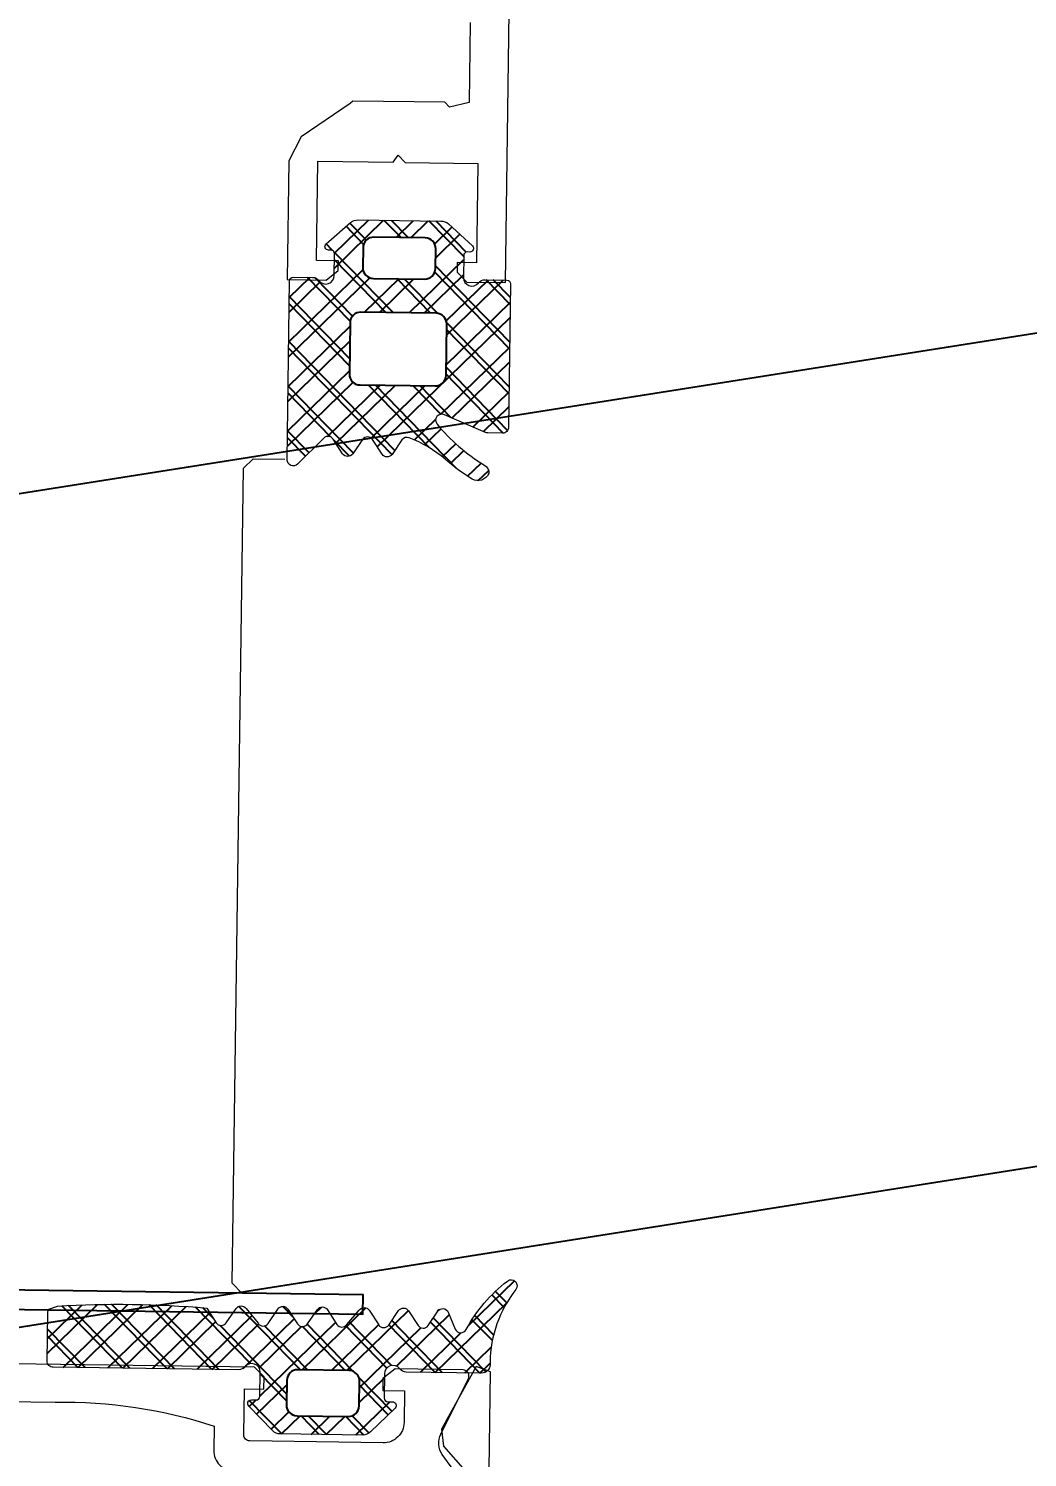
# Model space of a CAD drawing. Header units: millimetres. Extents: x -222892 to 671268, y 0 to 135099.
# Drawn here: x -61601.5 to -61551.3, y 105976.6 to 106048.4 of the extents above; entities that cross this region are included whole.
import ezdxf
from ezdxf import colors
from ezdxf.entities.mleader import LeaderData, LeaderLine
from ezdxf.math import Vec2, Vec3

# ---------------------------------------------------------------- set-up
doc = ezdxf.new("R2010")
doc.units = ezdxf.units.MM
for name, color, linetype in [('_TEXT', 7, 'Continuous'), ('АР_новое окно', 155, 'Continuous'), ('АР_Сущ Несущая стена', 216, 'Continuous')]:
    doc.layers.add(name, color=color, linetype=linetype)
doc.layers.add('АР_Окна', color=4, linetype='Continuous', lineweight=5)
doc.styles.add('ISOCPEUR', font='isocpeur.ttf', dxfattribs={"width": 0.85})

# ---------------------------------------------------------------- blocks, each defined once
blk = doc.blocks.new('стойка витр.')
h = blk.add_hatch()
h.set_pattern_fill('ANSI37', scale=0.5, angle=-69.23283665521843)
h.set_pattern_definition([(335.7671633447816, (-69115.31625940584, 318510.9409690977), (0.6515825639889636, 1.447617495164233), []), (65.76716334478155, (-69115.31625940584, 318510.9409690977), (-1.447617495164233, 0.6515825639889636), [])])
edge = h.paths.add_edge_path()
edge.add_line((-7.614656875375658, -25.62993601259222), (-7.273265914729564, -26.53020796886267))
edge.add_arc((-7.672138333263274, -26.68151659366696), 0.4266069692434679, -30.765631391378577, 20.77378547182468, ccw=False)
edge.add_arc((-6.938850257283542, -27.11794408495156), 0.4267278803339729, 149.2463648056786, 290.7703475873838)
edge.add_line((-6.787522688187892, -27.51693863464607), (-5.761497533734655, -27.12786096686614))
edge.add_arc((-5.826270069284272, -26.95688741173914), 0.1828317202082013, 290.7489596719217, 380.7853669983573)
edge.add_line((-5.655337706935825, -26.89200624793739), (-5.698566115868744, -26.77800989551906))
edge.add_arc((-5.527559815348082, -26.71316091253391), 0.1828894349380834, 65.75635340077491, 200.7677215485159, ccw=False)
edge.add_line((-5.452462167653721, -26.54640093915077), (-3.994188920449233, -27.29736676610628))
edge.add_arc((-4.339684557994865, -27.83227055815794), 0.6367804192296694, 19.809448943918426, 57.14148607166612, ccw=False)
edge.add_line((-3.740585688123247, -27.61647007986176), (-2.270775810728082, -31.49246202532231))
edge.add_arc((-2.862326952422118, -31.72816639327794), 0.6367804192285443, -15.60715938413449, 21.72487774361298, ccw=False)
edge.add_line((-2.249025291763246, -31.89948590572749), (-2.842686385673005, -33.42856309223862))
edge.add_arc((-3.009474684396633, -33.35352837480535), 0.1828894349365558, 200.7666051236535, 335.7779732896313, ccw=False)
edge.add_line((-3.180482248484623, -33.41837402567035), (-3.223710657359334, -33.30437767335388))
edge.add_arc((-3.394684212462365, -33.36915020895407), 0.1828317202037067, 20.74895968940122, 110.7853670142414)
edge.add_line((-3.459565376309911, -33.19821784662781), (-4.485590530792251, -33.58729551440774))
edge.add_arc((-4.334307311281267, -33.98630688185023), 0.4267278803335083, 110.7639791032461, 252.2879618854569)
edge.add_arc((-4.593835025358378, -34.79921876089735), 0.4266069692128739, 20.760541213745626, 72.2999580801698, ccw=False)
edge.add_line((-4.194927641627146, -34.64800234186259), (-3.805871961842058, -35.67396951244882))
edge.add_arc((-3.976804324152614, -35.73885067632053), 0.1828317201976034, -69.25104032001241, 20.78536702306718, ccw=False)
edge.add_line((-3.912031788582681, -35.9098242314285), (-10.63804850899032, -38.46038830642647))
edge.add_arc((-10.76198657700206, -38.18099989774544), 0.3056444463879536, 200.8460379983515, 293.92230867425997, ccw=False)
edge.add_line((-11.04762355046114, -38.2897659172595), (-11.3069940036512, -37.6057878035499))
edge.add_arc((-11.02280217192234, -37.49789568213767), 0.3039830703908278, 175.7219656777917, 200.7890354028728, ccw=False)
edge.add_line((-11.32593828623067, -37.47521963119652), (-11.26283276302274, -35.23454482450325))
edge.add_arc((-11.5667631736687, -35.21197449929495), 0.3047673113958011, 355.7529257944983, 510.3971654946409)
edge.add_arc((-3.085478140807247, -39.81161386289363), 9.95296756819478, 151.493160172311, 169.5799937381118)
edge.add_arc((-13.27454869620142, -38.00608067109534), 0.4002801790508524, 282.30928711923883, 359.2250395672268, ccw=False)
edge.add_arc((-13.15914824141406, -37.79549114656839), 0.6024183835459826, 172.8865217206561, 267.13931994465963, ccw=False)
edge.add_arc((-2.924576102079248, -39.73891867786803), 11.01872594919693, 160.6453850739864, 169.4469810176308, ccw=False)
edge.add_arc((-19.07760885644255, -34.09585671602533), 6.091684827120307, 340.9199566399376, 360.7754221413588)
edge.add_arc((-13.29124725463213, -34.01305259408502), 0.3047655738143686, 359.9316076928689, 436.4302022680961)
edge.add_line((-13.21974018984474, -33.71679460741143), (-14.0766899229202, -33.52020163946145))
edge.add_arc((-14.00514734915965, -33.22393144415915), 0.3047857747414494, 145.1100748207506, 256.424251871352, ccw=False)
edge.add_line((-14.2551486332959, -33.04959347808472), (-13.74402617113083, -32.33421562775766))
edge.add_arc((-13.99402745527389, -32.1598776616858), 0.3047857747455562, 325.1100748218798, 436.4242518702226)
edge.add_line((-13.92248488150653, -31.86360746638093), (-14.7794566025841, -31.6669565144839))
edge.add_arc((-14.7079140287954, -31.37068631918638), 0.3047857747434108, 145.1100748199116, 256.4242518659954, ccw=False)
edge.add_line((-14.95791531293071, -31.19634835310717), (-14.44679285076563, -30.48097050278011))
edge.add_arc((-14.69684457899481, -30.30662212908397), 0.3048331054870662, 325.1138936033488, 425.7589859189499)
edge.add_line((-14.57168746687239, -30.0286672415823), (-16.28069433249766, -29.27720980550657))
edge.add_arc((-16.15556139849932, -28.99925320327871), 0.3048247429148342, 110.79403674408451, 245.7632621299588, ccw=False)
edge.add_line((-16.26377712844987, -28.71428394233226), (-7.850470401957864, -25.52388481301023))
edge.add_arc((-7.785589238115906, -25.69481717533219), 0.1828317201977073, 20.785366643697614, 110.7853670130821, ccw=False)
edge = h.paths.add_edge_path(flags=16)
edge.add_line((-3.343847721320344, -31.0696095920357), (-4.256775251385989, -28.66215553430811))
edge.add_arc((-4.763091039367282, -28.8541548874382), 0.5414973949720253, 20.7671633452251, 110.7671633452251)
edge.add_line((-4.955090392497368, -28.34783909945691), (-5.880512773175724, -28.69876731990371))
edge.add_arc((-5.68851342006019, -29.20508310789228), 0.5414973949736688, 110.7671633435124, 200.7671633435124)
edge.add_line((-6.194829208048759, -29.39708246100781), (-5.281901677954011, -31.8045365187354))
edge.add_arc((-4.775585889972717, -31.61253716560532), 0.5414973949720253, 200.7671633452251, 290.7671633452251)
edge.add_line((-4.583586536842631, -32.11885295358661), (-3.658164156164275, -31.76792473313981))
edge.add_arc((-3.850163509294362, -31.26160894516579), 0.541497394965222, 290.7671633454981, 380.7671633454981)
edge = h.paths.add_edge_path(flags=16)
edge.add_line((-6.665125275787432, -32.97088079506648), (-8.003619441966293, -29.4411776089255))
edge.add_arc((-8.509935229947587, -29.63317696205559), 0.5414973949720253, 20.7671633452251, 110.7671633452251)
edge.add_line((-8.701934583077673, -29.12686117407429), (-11.1093675273587, -30.03978069775621))
edge.add_arc((-10.91736817424317, -30.54609648574478), 0.5414973949736688, 110.7671633435124, 200.7671633435124)
edge.add_line((-11.42368396223173, -30.73809583886032), (-10.08518979602377, -34.2677990250013))
edge.add_arc((-9.578874008042476, -34.07579967187121), 0.5414973949720253, 200.7671633452251, 290.7671633452251)
edge.add_line((-9.38687465491239, -34.5821154598525), (-6.979441710631363, -33.66919593617058))
edge.add_arc((-7.171441063761449, -33.16288014819656), 0.541497394965222, 290.7671633454981, 380.7671633454981)
h = blk.add_hatch()
h.set_pattern_fill('ANSI37', scale=0.5, angle=-69.23283665521843)
h.set_pattern_definition([(335.7671633447816, (-69115.91679156918, 318510.7132420751), (0.6515825639889636, 1.447617495164233), []), (65.76716334478155, (-69115.91679156918, 318510.7132420751), (-1.447617495164233, 0.6515825639889636), [])])
edge = h.paths.add_edge_path()
edge.add_arc((-61.4231846681505, -46.18171078326122), 0.5487303657935584, 155.7657062155241, 200.7671633447816)
edge.add_line((-61.92355794899049, -45.95647403381008), (-61.2158101547102, -44.38418138318229))
edge.add_arc((-61.04906058835331, -44.45924160668073), 0.1828645893715156, 20.76716334478156, 155.7657062155241)
edge.add_line((-60.87807688978501, -44.39440310015198), (-60.79158864807687, -44.62247867199039))
edge.add_arc((-60.62063568932354, -44.55765182228788), 0.1828317201998032, 200.7671633447816, 290.7671633447816)
edge.add_line((-60.55580883962102, -44.72860478100483), (-59.41573388126562, -44.29627843504568))
edge.add_arc((-59.56703588945675, -43.89728440591716), 0.4267183308264255, -69.23283665521843, 72.29363907948373)
edge.add_arc((-59.30747769982554, -43.08429274379887), 0.4267017864716978, 200.7671633447816, 252.293639079486)
edge.add_line((-59.70645626049372, -43.23558888620755), (-63.00984306025202, -34.52432573194528))
edge.add_arc((-62.72490235927398, -34.41627373836673), 0.3047399585219917, 110.7671633447816, 200.7671633447816)
edge.add_line((-62.83295435277978, -34.13133303751965), (-60.55276270053582, -33.26666451912024))
edge.add_arc((-60.44481104638544, -33.55134061801073), 0.3044569814295733, 76.40287424864536, 110.7671633447816)
edge.add_line((-60.3732352333609, -33.25541671472456), (-60.07017099490622, -33.59351893464918))
edge.add_arc((-108.2133039044274, -55.86215009907028), 53.04387976268197, 16.71140087810911, 24.82292581145404)
edge.add_line((-57.40971669906867, -40.60932389061054), (-57.92081016927841, -41.32469074693654))
edge.add_arc((-57.67080742027611, -41.49902445886983), 0.304784542952794, 145.110888314415, 256.4234383751481)
edge.add_line((-57.74235391136608, -41.79529244099831), (-56.88543317024596, -41.99189640294935))
edge.add_arc((-56.95697966133594, -42.28816438507783), 0.304784542952794, -34.8891116855724, 76.4234383751481)
edge.add_line((-56.70697691233363, -42.46249809701112), (-57.17481998566655, -43.29191928954242))
edge.add_arc((-56.92481723669334, -43.46625300146843), 0.304784542952794, 145.1108883144276, 256.4234383751481)
edge.add_line((-56.99636372778332, -43.76252098359691), (-56.1394429866632, -43.95912494554796))
edge.add_arc((-56.21098947775317, -44.25539292764006), 0.3047845429175452, -34.88911168634446, 76.4234383742182)
edge.add_line((-55.96098672877997, -44.42972663955879), (-56.47208019898972, -45.14509349588479))
edge.add_arc((-56.22207744998741, -45.31942720781808), 0.304784542952794, 145.110888314415, 256.4234383752311)
edge.add_line((-56.29362394107739, -45.61569518994656), (-55.43668121195515, -45.81235713578644))
edge.add_arc((-55.50822770304512, -46.10862511790765), 0.3047845429466369, -34.88911168643649, 76.42343837776687)
edge.add_line((-55.25822495407192, -46.28295882984094), (-55.76931842428166, -46.99832568616694))
edge.add_arc((-55.51931567527936, -47.17265939811477), 0.3047845429466368, 145.1108883110316, 256.4234383751786)
edge.add_line((-55.59086216636933, -47.46892738023598), (-54.69071301640361, -47.77952769444528))
edge.add_arc((-54.76225950749358, -48.07579567657376), 0.304784542952794, -34.88911168566796, 76.42343837513553)
edge.add_line((-54.51225675849128, -48.25012938850705), (-55.0233282406989, -48.96555422872189))
edge.add_arc((-54.7733254917257, -49.13988794066245), 0.3047845429466368, 145.1108883109486, 256.4234383751578)
edge.add_line((-54.84487198281568, -49.43615592278366), (-53.98795124169555, -49.6327598847347))
edge.add_arc((-54.05949773284374, -49.92902786688501), 0.3047845429818857, -34.88911169317796, 76.42343837111807)
edge.add_line((-53.80949498384143, -50.10336157886923), (-54.32058845405118, -50.81872843519523))
edge.add_arc((-54.07058570504887, -50.99306214712851), 0.3047845429527939, 145.110888314415, 256.4234383750821)
edge.add_line((-54.14213219613885, -51.289330129257), (-53.29055360303028, -51.47184183257195))
edge.add_arc((-53.362076024001, -51.76811134383752), 0.3047803799531579, -43.67508993618791, 76.42790436632716)
edge.add_line((-53.141638296569, -51.97858292939782), (-53.80995652789716, -52.62318184232572))
edge.add_arc((-53.58948976171087, -52.83365406201483), 0.304801821276656, 136.3285933989482, 262.747126980386)
edge.add_arc((-54.63612651554286, -61.05759711530845), 7.985474883734515, 59.5860415328172, 82.74712698038475)
edge.add_arc((-50.74783774605021, -54.43386708250182), 0.3048115604497932, 253.2910110232634, 419.5860415328165)
edge.add_arc((-52.57053616183111, -60.50577614369104), 6.03477116777137, 73.29101102326332, 110.7671633447816)
edge.add_line((-54.71029190413537, -54.86308986830409), (-54.82445022999309, -54.90637969896488))
edge.add_arc((-54.97574411131791, -54.50740710097307), 0.4266954176128115, 200.7671633447816, 290.7671633447816)
edge.add_line((-55.37471671431558, -54.65870098416781), (-56.71485841512913, -51.12465313347639))
edge.add_arc((-56.31587985443184, -50.97335699107498), 0.4267017864716978, 149.2366398299847, 200.7671633447816)
edge.add_arc((-57.04912318740389, -50.53689152278093), 0.4266140358978636, -30.76336017001563, 40.01429570365114)
edge.add_arc((-57.04924751253566, -50.53686138928606), 0.4266898917694475, 40.00046259028549, 110.7671633447816)
edge.add_line((-57.20053943697712, -50.13789395169442), (-58.34061702035251, -50.57022129308461))
edge.add_arc((-58.27579017065, -50.74117425180884), 0.1828317201998032, 110.7671633447816, 200.7671633447816)
edge.add_line((-58.44674312937423, -50.80600110151136), (-58.36025488766609, -51.03407667334977))
edge.add_arc((-58.5312385862635, -51.09891517987853), 0.1828645893715156, 245.768620474039, 380.7671633447816)
edge.add_line((-58.60629032819998, -51.26566856380668), (-60.17861897521652, -50.55800074261788))
edge.add_arc((-59.95340767674497, -50.05761600615369), 0.5487303657759914, 200.7671633447816, 245.768620474038)
edge.add_line((-60.46648650063435, -50.25217996134597), (-61.93626349206897, -46.37627473846078))
edge = h.paths.add_edge_path(flags=16)
edge.add_arc((-59.3589242202288, -49.0410722918532), 0.5414973949664272, 200.7671633447816, 290.7671633447816)
edge.add_line((-60.77816753828665, -46.82561758724478), (-59.8652400081919, -49.23307164497237))
edge.add_arc((-60.27185175029445, -46.63361823412561), 0.5414973949664272, 110.7671633447816, 200.7671633447816)
edge.add_line((-59.31039323387085, -45.68990118378861), (-60.46385110344272, -46.12730244614795))
edge.add_arc((-59.11839388072258, -46.19621697176626), 0.5414973949664272, 20.76716334478156, 110.7671633447816)
edge.add_line((-57.69915056266473, -48.4116716763674), (-58.61207809275948, -46.00421761863981))
edge.add_arc((-58.20546635065693, -48.60367102949385), 0.5414973949664272, -69.23283665521843, 20.76716334478156)
edge.add_line((-59.16692486710963, -49.54738807983085), (-58.01346699753776, -49.10998681747151))
at = {"lineweight": 0, "ltscale": 100, "transparency": 33554687}
for points in [[(7.552865449426463, -29.20159644143132), (3.790811872313498, -30.62819989795389), (3.216969908826286, -29.80262791351561), (3.358505795680685, -29.48817839122057), (1.715760294842767, -25.15614305267809), (1.558535533695249, -25.08537510928727), (-0.902061547501944, -23.41060979175381), (-2.258247086545452, -23.27287612311193), (-7.844300284108613, -25.39115610946465), (-7.152623754285742, -27.21515572990756), (-6.480474312818842, -27.61228183979256), (-6.024430919787847, -27.43934621633525), (-6.413508587575052, -26.41332106186019), (-1.739484192192322, -24.64089033441996), (-0.3993375533900689, -28.17495120693638), (0.02910832117777318, -28.2732586849088), (-0.1831955090747215, -28.74493296838773), (1.113700732850702, -32.16493950470613), (-3.560323662532028, -33.93737023214635), (-3.906150933442404, -33.02539941386931), (-4.3621943264734, -33.19833503732661), (-4.645266100153094, -33.82723408192396), (-3.953589570330223, -35.65123370236688), (88.61521743849153, -0.5483364844694734)], [(-67.79633972485317, -59.86096016635565), (-55.14222276612418, -55.06240889040782), (-55.17360051473952, -54.29197395897063), (-58.74284135404741, -53.81994964957266), (-59.49761640312499, -54.23655585793313), (-60.24856024209294, -55.69488708899735)], [(-56.0608929025766, -41.98018508909445), (-55.7778211288678, -41.3512860444971), (-17.47126860445132, -26.8251079561378), (-16.84236955983215, -27.10817972981749), (-16.28037825660431, -28.59019029343472)]]:
    blk.add_lwpolyline(points, dxfattribs=at)
for points in [[(-78.12768279598095, -9.059679143334506, 0.4143260923033303), (-76.7911151413573, -9.661304145942267), (-75.65109363460215, -9.228998069294903, -0.08279896819570452), (-71.78454054114991, -16.33338165576424), (-68.2828855071275, -25.56749207813118), (-67.85441064060433, -25.66578856210981), (-68.06674346281216, -26.13747383952432), (-64.60831683766446, -35.257587909633, -0.08279896819570452), (-62.79196445917478, -43.13942544953898), (-63.93198596592993, -43.57173152618634, 0.4143260923033303), (-64.53356650879141, -44.90831919242919)], [(-60.5639567229955, -55.36182965500484), (-59.91132736596046, -54.3320132763838, -0.2673491356416615), (-58.97583718542592, -53.89078178507043), (-55.8782996214868, -54.15051325823879, 0.5512236456822476), (-55.5684323037276, -53.73866745794658), (-56.77889371593483, -50.54659564225585), (-57.45105016132584, -50.14953851031169), (-58.02103192274808, -50.36568055463431), (-57.63195425496087, -51.39170570910937), (-59.11396481856355, -51.95369701235177, -0.4143260923197838), (-60.45053247085889, -51.35207201584126), (-62.82818291042349, -45.08204070453939, -0.414362099391309), (-62.65124893639586, -44.68894855178223), (-60.48523126714281, -43.867575801356), (-60.13938200823031, -44.77960460352188), (-59.56940024680807, -44.56346255919925), (-59.28629948117305, -43.93455252060812), (-73.55412178576807, -6.30930235532287)]]:
    blk.add_lwpolyline(points, format="xyb", dxfattribs=at)
blk.add_lwpolyline([(-72.91737339223619, -0.2793946658493951), (-54.81141330953687, -48.02608389785019), (-53.89938450735644, -47.68023463893769), (-72.00534459005576, 0.06645459306309931)], close=True)
at = {"color": 7, "lineweight": 0, "ltscale": 100, "transparency": 33554687}
for points in [[(-7.614656875375658, -25.62993601259222), (-7.273265914729564, -26.53020796886267, -0.2287523810762611), (-7.305569090007339, -26.89973780277796, 0.7101639231358212), (-6.787522688187892, -27.51693863464607), (-5.761497533734655, -27.12786096686614, 0.4143996870914876), (-5.655337706935825, -26.89200624793739), (-5.698566115868744, -26.77800989551906, -0.6682503890445888), (-5.452462167653721, -26.54640093915077), (-3.994188920449233, -27.29736676610628, -0.1643479059441302), (-3.740585688123247, -27.61647007986176), (-2.270775810728082, -31.49246202532231, -0.1643479059441302), (-2.249025291763246, -31.89948590572749), (-2.842686385673005, -33.42856309223862, -0.6682503891596868), (-3.180482248484623, -33.41837402567035), (-3.223710657359334, -33.30437767335388, 0.4143996870833266), (-3.459565376309911, -33.19821784662781), (-4.485590530792251, -33.58729551440774, 0.7101639231391418), (-4.464132105349563, -34.39280682858953, -0.2287523810910513), (-4.194927641627146, -34.64800234186259), (-3.805871961842058, -35.67396951244882, -0.4143996871765861), (-3.912031788582681, -35.9098242314285), (-10.63804850899032, -38.46038830642647, -0.4300281847644905), (-11.04762355046114, -38.2897659172595), (-11.3069940036512, -37.6057878035499, -0.1098139781175365), (-11.32593828623067, -37.47521963119652), (-11.26283276302274, -35.23454482450325, 0.8000358277039689), (-11.83174935798161, -35.06142405519495, 0.07908294790216032), (-12.87430513065192, -38.01149454006372, -0.3488032577412263), (-13.18921346374555, -38.39715882165183, -0.4361245879823007), (-13.75692971088574, -37.72089072036033, -0.03842309887939363), (-13.32058396766661, -36.08715992321959, 0.08685322061285544), (-12.98648189794039, -34.01341638380836, 0.3467629046601076), (-13.21974018984474, -33.71679460741143), (-14.0766899229202, -33.52020163946145, -0.5278770357902526), (-14.2551486332959, -33.04959347808472), (-13.74402617113083, -32.33421562775766, 0.5278770357776507), (-13.92248488150653, -31.86360746638093), (-14.7794566025841, -31.6669565144839, -0.5278770357650493), (-14.95791531293071, -31.19634835310717), (-14.44679285076563, -30.48097050278011, 0.4697389635461835), (-14.57168746687239, -30.0286672415823), (-16.28069433249766, -29.27720980550657, -0.667984424932516), (-16.26377712844987, -28.71428394233226), (-7.850470401957864, -25.52388481301023, -0.4142135642613711)], [(-53.29055360303028, -51.47184183257923, -0.5779496213016146), (-53.141638296569, -51.97858292939782), (-53.80995652789716, -52.62318184232572, 0.615333828900983), (-53.62795459362678, -53.13601908472629, -0.1014034095220688), (-50.59355139863328, -54.17098724229436, -0.8870851218243345), (-50.83548992767464, -54.72580403192842, 0.1649969122064492), (-54.71037595931557, -54.86312174275372), (-54.82437231158838, -54.90635015161388, -0.4143043114941015), (-55.37473404189222, -54.65865529014263), (-56.71485869266326, -51.12465240150777, -0.2286961432583318), (-56.6825516007957, -50.75512261017138, 0.3190489133936659), (-56.72238630641368, -50.26258777469775, 0.3190018552396916), (-57.20057019143132, -50.1379056140504), (-58.34056270623114, -50.57020069668943, 0.4143996870833266), (-58.44672253300087, -50.80605541561818), (-58.36026571528055, -51.03404812018562, -0.6683385997492722), (-58.60634048073553, -51.26564599134144), (-60.17864607612137, -50.55798854513705, -0.1988829373258806), (-60.46647005763953, -50.25222332264093), (-61.93627993503469, -46.37623137718037, -0.1988829373551211), (-61.92357014780282, -45.95650113405281), (-61.21583272970747, -44.38423153456097, -0.6683385997492723), (-60.87806606217055, -44.39443165331613), (-60.79160924445023, -44.62242435788357, 0.4143996870833266), (-60.55575452549965, -44.72858418460964), (-59.41576201069984, -44.29628910197061, 0.7102015621310012), (-59.43724861560622, -43.49078250258754, -0.2286961432583318), (-59.70645598293049, -43.23558961817616), (-63.00981577733182, -34.52439767894975, -0.414362099440266), (-62.83288180333329, -34.13130552614166), (-60.55286778177833, -33.26670436685527, -0.1511707915363169), (-60.3732352333609, -33.25541671472456), (-60.07017099493532, -33.59351893464918, -0.03540799054371244), (-57.40971669906867, -40.60932389061054), (-57.92081016927841, -41.32469074693654, 0.527867958552825), (-57.74235391136608, -41.79529244099831), (-56.88543317024596, -41.99189640294935, -0.5278679585528249), (-56.70697691233363, -42.46249809701112), (-57.17481998566655, -43.29191928953514, 0.527867958552825), (-56.99636372778332, -43.76252098359691), (-56.1394429866632, -43.95912494554796, -0.5278679585528249), (-55.96098672877997, -44.42972663955879), (-56.47208019898972, -45.14509349588479, 0.527867958552825), (-56.29362394107739, -45.61569518994656), (-55.43668121195515, -45.81235713578644, -0.5278679585717272), (-55.25822495407192, -46.28295882984094), (-55.76931842428166, -46.99832568616694, 0.5278679585717273), (-55.59086216636933, -47.46892738023598), (-54.69071301640361, -47.77952769444528, -0.5278679585528249), (-54.51225675849128, -48.25012938850705), (-55.02332824072801, -48.96555422872189, 0.5278679585717273), (-54.84487198281568, -49.43615592278366), (-53.98795124169555, -49.6327598847347, -0.5278679585717272), (-53.80949498384143, -50.10336157886923), (-54.32058845405118, -50.81872843519523, 0.5278679585528251), (-54.14213219613885, -51.289330129257)]]:
    blk.add_lwpolyline(points, format="xyb", close=True, dxfattribs=at)
at = {"color": 7}
for points in [[(-3.343847721320344, -31.0696095920357), (-4.256775251385989, -28.66215553430811, 0.414213562373095), (-4.955090392497368, -28.34783909945691), (-5.880512773175724, -28.69876731990371, 0.414213562373095), (-6.194829208048759, -29.39708246100781), (-5.281901677954011, -31.8045365187354, 0.414213562373095), (-4.583586536842631, -32.11885295358661), (-3.658164156164275, -31.76792473313981, 0.414213562373095)], [(-6.665125275787432, -32.97088079506648), (-8.003619441966293, -29.4411776089255, 0.414213562373095), (-8.701934583077673, -29.12686117407429), (-11.1093675273587, -30.03978069775621, 0.414213562373095), (-11.42368396223173, -30.73809583886032), (-10.08518979602377, -34.2677990250013, 0.414213562373095), (-9.38687465491239, -34.5821154598525), (-6.979441710631363, -33.66919593617058, 0.414213562373095)], [(-57.69915056266473, -48.4116716763674), (-58.61207809275948, -46.00421761863981, 0.414213562373095), (-59.31039323387085, -45.68990118378861), (-60.46385110341362, -46.12730244614795, 0.414213562373095), (-60.77816753828665, -46.82561758724478), (-59.8652400081919, -49.23307164497237, 0.414213562373095), (-59.16692486710963, -49.54738807983085), (-58.01346699753776, -49.10998681747151, 0.414213562373095)]]:
    blk.add_lwpolyline(points, format="xyb", close=True, dxfattribs=at)
blk = doc.blocks.new('A$Cec9b444d')
at = {"layer": 'АР_новое окно'}
h = blk.add_hatch(dxfattribs=at)
h.set_pattern_fill('ANSI37', color=256, scale=0.4999999999999999, angle=-0.7812922231954131)
h.set_pattern_definition([(44.21870777680459, (-323957.5229755514, 46166.5202648516), (-1.107121143989271, 1.13773416162647), []), (134.2187077768045, (-323957.5229755514, 46166.5202648516), (-1.13773416162647, -1.107121143989271), [])])
edge = h.paths.add_edge_path()
edge.add_line((-2301.912225473733, -6550.550004324695), (-2300.949487182751, -6550.563133154925))
edge.add_arc((-2300.955254965236, -6550.989701131793), 0.4266069692405853, 37.68591303951092, 89.22532990273311, ccw=False)
edge.add_arc((-2300.280002697315, -6550.467959114852), 0.4267278803672339, 217.6979092351959, 359.2218920169734)
edge.add_line((-2299.853314167317, -6550.473754134429), (-2299.838351455276, -6549.376537124718))
edge.add_arc((-2300.021165376195, -6549.373986003687), 0.1828317201696916, 359.2005040946763, 449.2369114208904)
edge.add_line((-2300.018730420702, -6549.191170498621), (-2300.14063653223, -6549.189508069025))
edge.add_arc((-2300.138144488557, -6549.006635613117), 0.1828894349360454, 134.2078978332044, 269.2192659810555, ccw=False)
edge.add_line((-2300.265666692427, -6548.875537814006), (-2299.031581704879, -6547.79500795317))
edge.add_arc((-2298.660960180125, -6548.31281968316), 0.6367804192391054, 88.26099337436341, 125.59303050211929, ccw=False)
edge.add_line((-2298.641635975679, -6547.676332544682), (-2294.496704173942, -6547.732856842711))
edge.add_arc((-2294.494743436001, -6548.369634243123), 0.636780419115395, 52.844385046918774, 90.17642217465311, ccw=False)
edge.add_line((-2294.110139595268, -6547.862121496621), (-2292.905978340641, -6548.97590164089))
edge.add_arc((-2293.037028011428, -6549.103473303878), 0.1828894349351353, -90.78185044999191, 44.22951771597633, ccw=False)
edge.add_line((-2293.039523618443, -6549.286345711191), (-2293.161429729851, -6549.284683281589))
edge.add_arc((-2293.16398085079, -6549.467497202535), 0.1828317201961404, 89.20050412372395, 179.2369114489335)
edge.add_line((-2293.346796355883, -6549.465062247132), (-2293.361759068044, -6550.562279256847))
edge.add_arc((-2292.935071184841, -6550.568121703236), 0.4267278803314905, 179.2155235348229, 320.7395063170072)
edge.add_arc((-2292.27429733087, -6551.108083064225), 0.42660696920372, 89.212085647673, 140.751502514092, ccw=False)
edge.add_line((-2292.268430944854, -6550.681516432046), (-2291.171275942207, -6550.696478298585))
edge.add_arc((-2291.173710897602, -6550.879293803676), 0.1828317201947044, -0.7994958915368784, 89.23691145149093, ccw=False)
edge.add_line((-2290.990896976658, -6550.881844924664), (-2291.088983706218, -6558.074553525553))
edge.add_arc((-2291.39436585956, -6558.087213226885), 0.3056444464041981, -90.70241757603941, 2.373853099727228, ccw=False)
edge.add_line((-2291.398112813615, -6558.392834705111), (-2292.129549481932, -6558.382860127444))
edge.add_arc((-2292.125520492084, -6558.078903758336), 0.3039830703848826, 244.1735101107115, 269.2405798357455, ccw=False)
edge.add_line((-2292.257949896681, -6558.352524225185), (-2294.318839951818, -6557.470856443641))
edge.add_arc((-2294.45146275566, -6557.745254523094), 0.3047673114138261, 64.20447022150523, 218.8487099216303)
edge.add_arc((-2287.058230826651, -6551.546141705327), 9.952967568196996, 219.9447046044807, 238.0315381702816)
edge.add_arc((-2292.479893316818, -6560.359919824402), 0.4002801790503991, -9.239168449830515, 67.67658399815599, ccw=False)
edge.add_arc((-2292.633378969615, -6560.175238024625), 0.6024183835107643, 241.3380661548359, 335.5908643788771, ccw=False)
edge.add_arc((-2287.066747766186, -6551.369785481555), 11.01872594909147, 229.0969295053256, 237.89852544897002, ccw=False)
edge.add_arc((-2298.248215208926, -6564.321210163722), 6.09168482728887, 49.37150107267444, 69.22696657409544)
edge.add_arc((-2296.199970987182, -6558.908860145475), 0.3047655737748415, 68.38315212780029, 144.8817467028476)
edge.add_line((-2296.449259014036, -6558.733538912804), (-2296.946858882923, -6559.458387869896))
edge.add_arc((-2297.196145223096, -6559.283029125969), 0.3047857747145163, 213.5616192527167, 324.8757963034142, ccw=False)
edge.add_line((-2297.450120696033, -6559.451524905188), (-2297.927769718388, -6558.713376511173))
edge.add_arc((-2298.181745191322, -6558.881872290409), 0.3047857747204714, 33.56161925565921, 144.875796303963)
edge.add_line((-2298.431031531501, -6558.706513546481), (-2298.928693407532, -6559.431361657965))
edge.add_arc((-2299.177979747747, -6559.256002913966), 0.3047857747904458, 213.5616192508046, 324.875796296941, ccw=False)
edge.add_line((-2299.431955220753, -6559.424498693219), (-2299.909604242993, -6558.686350299226))
edge.add_arc((-2300.163607923656, -6558.854889174284), 0.3048331054787609, 33.56543803613874, 134.2105303516314)
edge.add_line((-2300.376167088365, -6558.636390149814), (-2301.702800764049, -6559.949948612793))
edge.add_arc((-2301.91537040395, -6559.731471446788), 0.3048247428832915, 179.2455811754843, 314.21480656159207, ccw=False)
edge.add_line((-2302.22016872313, -6559.727457907199), (-2302.097475935479, -6550.730384874337))
edge.add_arc((-2301.914660430366, -6550.732819829791), 0.1828317202168629, 89.23691106349702, 179.2369114330556, ccw=False)
edge = h.paths.add_edge_path(flags=16)
edge.add_line((-2295.284128692389, -6548.575620233817), (-2297.858626530737, -6548.540511891834))
edge.add_arc((-2297.866010226316, -6549.08195894356), 0.5414973949913531, 89.21870777438427, 179.2187077743843)
edge.add_line((-2298.407457278041, -6549.074575247981), (-2298.420952881439, -6550.064209052617))
edge.add_arc((-2297.879505829785, -6550.071592748217), 0.5414973949202496, 179.2187077720681, 269.2187077719726)
edge.add_line((-2297.886889525386, -6550.613039799871), (-2295.312391687034, -6550.648148141837))
edge.add_arc((-2295.305007991455, -6550.106701090113), 0.5414973949895343, 269.2187077743816, 359.2187077743816)
edge.add_line((-2294.763560939732, -6550.114084785692), (-2294.750065336216, -6549.124450981065))
edge.add_arc((-2295.291512387927, -6549.117067285527), 0.5414973949757897, 359.2187077786927, 449.2187077786921)
edge = h.paths.add_edge_path(flags=16)
edge.add_line((-2294.735607753569, -6552.363078690468), (-2298.510223179182, -6552.311604384589))
edge.add_arc((-2298.517606874691, -6552.85305143627), 0.5414973949458433, 89.21870778168115, 179.2187077816318)
edge.add_line((-2299.059053926371, -6552.84566774076), (-2299.094161960492, -6555.420143000651))
edge.add_arc((-2298.55271490877, -6555.427526696209), 0.5414973949878725, 179.2187077766891, 269.2187077766884)
edge.add_line((-2298.560098604327, -6555.96897374793), (-2294.785483178709, -6556.020448053779))
edge.add_arc((-2294.778099483199, -6555.479001002099), 0.5414973949449463, 269.2187077815836, 359.2187077816317)
edge.add_line((-2294.236652431519, -6555.486384697609), (-2294.201544397397, -6552.911909437717))
edge.add_arc((-2294.742991449108, -6552.904525742179), 0.5414973949762568, 359.2187077785971, 449.2187077786452)
h = blk.add_hatch(dxfattribs=at)
h.set_pattern_fill('ANSI37', color=256, scale=0.4999999999999999, angle=-0.7812922231954131)
h.set_pattern_definition([(44.21870777680459, (-323957.5317332215, 46165.87806412033), (-1.107121143989271, 1.13773416162647), []), (134.2187077768045, (-323957.5317332215, 46165.87806412033), (-1.13773416162647, -1.107121143989271), [])])
edge = h.paths.add_edge_path()
edge.add_arc((-2302.560094415202, -6608.146127243555), 0.5487303657935582, 224.2172506475472, 269.2187077768046)
edge.add_line((-2302.953369836712, -6608.528801329864), (-2304.155823437894, -6607.293035795264))
edge.add_arc((-2304.024764269686, -6607.165509525586), 0.1828645893715156, 89.21870777680459, 224.2172506475472)
edge.add_line((-2304.022270783186, -6606.982661939795), (-2303.778369943323, -6606.985988007491))
edge.add_arc((-2303.775876905139, -6606.803173294431), 0.1828317201998032, 269.2187077768046, 359.2187077768046)
edge.add_line((-2303.593062192142, -6606.805666332632), (-2303.57643627092, -6605.586486051119))
edge.add_arc((-2304.00311492846, -6605.580667448392), 0.4267183308264254, -0.7812922231954131, 140.7451835115067)
edge.add_arc((-2304.663951795964, -6605.040648438476), 0.4267017864716977, 269.2187077768046, 320.745183511509)
edge.add_line((-2304.669770173058, -6605.467310554308), (-2313.985473659844, -6605.340272613624))
edge.add_arc((-2313.98131831759, -6605.035560996655), 0.3047399585219916, 179.2187077768045, 269.2187077768046)
edge.add_line((-2314.286029934433, -6605.031405654381), (-2314.252777483416, -6602.593000459949))
edge.add_arc((-2313.948348828192, -6602.597151943476), 0.3044569814295732, 144.8544186806683, 179.2187077768045)
edge.add_line((-2314.197300871236, -6602.421889472353), (-2313.771517689083, -6602.264188091353))
edge.add_arc((-2310.741694677546, -6655.221466654324), 53.04387976268196, 85.16294531013213, 93.27447024347705)
edge.add_line((-2306.268913585378, -6602.366500855645), (-2305.791264140287, -6603.10461824606))
edge.add_arc((-2305.537292086035, -6602.936119541862), 0.3047845429527939, 213.562432746438, 324.8749828071712)
edge.add_line((-2305.288009243191, -6603.111481116453), (-2304.790409797156, -6602.386663162953))
edge.add_arc((-2304.541126954199, -6602.562024737569), 0.3047845429527939, 33.56243274645063, 144.8749828071711)
edge.add_line((-2304.28715490006, -6602.393526033347), (-2303.687537336411, -6603.133306698942))
edge.add_arc((-2303.433565282164, -6602.964807994774), 0.3047845429527939, 213.5624327464506, 324.8749828071712)
edge.add_line((-2303.184282439207, -6603.140169569388), (-2302.686682993171, -6602.415351615889))
edge.add_arc((-2302.437400150329, -6602.590713190479), 0.3047845429175451, 33.56243274567856, 144.8749828062412)
edge.add_line((-2302.183428096195, -6602.422214486286), (-2301.705778651105, -6603.1603318767))
edge.add_arc((-2301.451806596848, -6602.991833172489), 0.3047845429527939, 213.562432746438, 324.8749828072541)
edge.add_line((-2301.202523754008, -6603.167194747096), (-2300.704862300822, -6602.442377639175))
edge.add_arc((-2300.455579457866, -6602.617739213787), 0.3047845429466368, 33.56243274558654, 144.8749828097899)
edge.add_line((-2300.201607403733, -6602.449240509595), (-2299.723957958643, -6603.187357900009))
edge.add_arc((-2299.469985904386, -6603.018859195799), 0.3047845429466367, 213.5624327430545, 324.8749828072017)
edge.add_line((-2299.220703061543, -6603.19422077039), (-2298.601197504106, -6602.47106524652))
edge.add_arc((-2298.351914661152, -6602.646426821148), 0.3047845429527939, 33.56243274635507, 144.8749828071585)
edge.add_line((-2298.097942607013, -6602.477928116927), (-2297.620231154772, -6603.21604635292))
edge.add_arc((-2297.366259100521, -6603.047547648738), 0.3047845429466367, 213.5624327429715, 324.8749828071809)
edge.add_line((-2297.116976257678, -6603.222909223327), (-2296.619376811643, -6602.498091269827))
edge.add_arc((-2296.370093968701, -6602.673452844515), 0.3047845429818856, 33.56243273884507, 144.8749828031411)
edge.add_line((-2296.116121914448, -6602.504954140319), (-2295.638472469357, -6603.243071530733))
edge.add_arc((-2295.384500415218, -6603.07457282651), 0.3047845429527938, 213.562432746438, 324.8749828071052)
edge.add_line((-2295.13521757226, -6603.249934401125), (-2294.65268754528, -6602.524909301488))
edge.add_arc((-2294.40339443937, -6602.70024904994), 0.3047803799531578, 24.77645449583511, 144.8794487983501)
edge.add_line((-2294.126669162188, -6602.572521993399), (-2293.772588258052, -6603.430883065573))
edge.add_arc((-2293.495851725516, -6603.303129232768), 0.3048018212766559, 204.7801378309712, 331.1986714124092)
edge.add_arc((-2286.231119482589, -6607.297168951878), 7.985474883734513, 128.0375859648402, 151.1986714124077)
edge.add_arc((-2290.963777375732, -6601.247826973669), 0.3048115604497931, 321.7425554552865, 488.0375859648395)
edge.add_arc((-2285.985705722934, -6605.173271124627), 6.034771167771368, 141.7425554552863, 179.2187077768045)
edge.add_line((-2292.019915834613, -6605.090982800652), (-2292.021580626345, -6605.21306212432))
edge.add_arc((-2292.44823636564, -6605.207243834145), 0.4266954176128114, 269.2187077768046, 359.2187077768046)
edge.add_line((-2292.454054655991, -6605.633899578889), (-2296.233316205293, -6605.582361914022))
edge.add_arc((-2296.227497828192, -6605.155699798161), 0.4267017864716977, 217.6881842620077, 269.2187077768046)
edge.add_arc((-2296.902768985143, -6605.677386250821), 0.4266140358978635, 37.6881842620074, 108.4658401356742)
edge.add_arc((-2296.902842675677, -6605.677490818861), 0.4266898917694474, 108.4520070223085, 179.2187077768045)
edge.add_line((-2297.329492896578, -6605.67167260391), (-2297.34611885612, -6606.890855692568))
edge.add_arc((-2297.163304143124, -6606.89334873077), 0.1828317201998032, 179.2187077768045, 269.2187077768046)
edge.add_line((-2297.165797181302, -6607.076163443801), (-2296.92189634144, -6607.079489511498))
edge.add_arc((-2296.924389827831, -6607.262337097341), 0.1828645893715156, 314.2201649060621, 449.2187077768046)
edge.add_line((-2296.796856892319, -6607.393389778926), (-2298.032561264357, -6608.595906233787))
edge.add_arc((-2298.415255353425, -6608.202650276935), 0.5487303657759912, 269.2187077768046, 314.220164906061)
edge.add_line((-2298.422737675671, -6608.751329625018), (-2302.567576737457, -6608.694806591682))
edge = h.paths.add_edge_path(flags=16)
edge.add_arc((-2299.142403449471, -6607.276352619779), 0.541497394966427, 269.2187077768046, 359.2187077768046)
edge.add_line((-2301.724284983331, -6607.782691329515), (-2299.149787144976, -6607.817799671468))
edge.add_arc((-2301.716901287818, -6607.241244277782), 0.541497394966427, 179.2187077768045, 269.2187077768046)
edge.add_line((-2302.241527252804, -6606.000368801906), (-2302.258348339503, -6607.233860582263))
edge.add_arc((-2301.700080201118, -6606.007752497426), 0.541497394966427, 89.21870777680459, 179.2187077768045)
edge.add_line((-2299.118198667259, -6605.501413787691), (-2301.692696505614, -6605.466305445738))
edge.add_arc((-2299.125582362773, -6606.042860839421), 0.541497394966427, -0.7812922231954131, 89.21870777680459)
edge.add_line((-2298.600956397793, -6607.283736315325), (-2298.584135311094, -6606.050244534968))
at = {"layer": 'АР_новое окно', "ltscale": 100}
for p, q in [((-327.9050384290089, -6247.20752249104), (-2319.542517094515, -6562.056993937372)), ((-328.8995180718119, -6289.171256207514), (-2325.387746698151, -6604.874745374859))]:
    blk.add_line(p, q, dxfattribs=at)
at = {"layer": 'АР_новое окно', "lineweight": 0, "ltscale": 100, "transparency": 33554687}
for points in [[(-2293.019349794096, -6537.754409229576), (-2293.074212508136, -6541.777496927077), (-2294.05284826564, -6542.008008867379), (-2294.293335629223, -6541.760871785353), (-2298.92595388361, -6541.697696923277), (-2299.049522424685, -6541.817940605041), (-2301.510981519881, -6543.491438733881), (-2302.137199225764, -6544.7022488613), (-2302.218661659196, -6550.675896348266), (-2300.26810186968, -6550.702496067697), (-2299.651859587051, -6550.223184615775), (-2299.645209023016, -6549.735498163032), (-2300.742426032813, -6549.720535450914), (-2300.67426388187, -6544.72219886227), (-2296.894988407089, -6544.773736717068), (-2296.6461888955, -6544.411343242129), (-2296.285457850179, -6544.782048865136), (-2292.628150494068, -6544.831923444718), (-2292.696312645011, -6549.830260033359), (-2293.671561536136, -6549.816960596445), (-2293.678212100172, -6550.304647049188), (-2293.197237373004, -6550.798921213229), (-2291.2466775836, -6550.825520932623), (-2289.89672977407, -6451.833728015039)], [(-2304.498458863985, -6601.615450831279), (-2304.97943359115, -6601.121176667225), (-2304.420802143445, -6560.156682930992), (-2303.926527979368, -6559.675708203861), (-2302.341686524066, -6559.697320634432)], [(-2292.17770806252, -6619.09806874653), (-2291.99317076516, -6605.565932317297), (-2292.721282574253, -6605.312145516846), (-2294.471255002068, -6608.458553567241), (-2294.360986320746, -6609.313589780198), (-2293.280394452776, -6610.547675613396)]]:
    blk.add_lwpolyline(points, dxfattribs=at)
for points in [[(-2301.912225473733, -6550.550004324695), (-2300.949487182751, -6550.563133154925, -0.2287523810762611), (-2300.617649360671, -6550.728902431699, 0.7101639231358212), (-2299.853314167317, -6550.473754134429), (-2299.838351455276, -6549.376537124718, 0.4143996870914876), (-2300.018730420702, -6549.191170498621), (-2300.14063653223, -6549.189508069025, -0.6682503890445888), (-2300.265666692427, -6548.875537814006), (-2299.031581704879, -6547.79500795317, -0.1643479059441302), (-2298.641635975679, -6547.676332544682), (-2294.496704173942, -6547.732856842711, -0.1643479059441302), (-2294.110139595268, -6547.862121496621), (-2292.905978340641, -6548.97590164089, -0.6682503891596868), (-2293.039523618443, -6549.286345711191), (-2293.161429729851, -6549.284683281589, 0.4143996870833266), (-2293.346796355883, -6549.465062247132), (-2293.361759068044, -6550.562279256847, 0.7101639231391418), (-2292.604665707864, -6550.838175225035, -0.2287523810910513), (-2292.268430944854, -6550.681516432046), (-2291.171275942207, -6550.696478298585, -0.4143996871765861), (-2290.990896976658, -6550.881844924664), (-2291.088983706218, -6558.074553525553, -0.4300281847644905), (-2291.398112813615, -6558.392834705111), (-2292.129549481932, -6558.382860127444, -0.1098139781175365), (-2292.257949896681, -6558.352524225185), (-2294.318839951818, -6557.470856443641, 0.8000358277039689), (-2294.688817054636, -6557.936424737469, 0.07908294790216032), (-2292.327853195861, -6559.989638818462, -0.3488032577412263), (-2292.084806077925, -6560.424187198745, -0.4361245879823007), (-2292.922323304632, -6560.703839084076, -0.03842309887939363), (-2294.281603678454, -6559.69794108207, 0.08685322061285544), (-2296.087695978131, -6558.625529283582, 0.3467629046601076), (-2296.449259014036, -6558.733538912804), (-2296.946858882923, -6559.458387869896, -0.5278770357902526), (-2297.450120696033, -6559.451524905188), (-2297.927769718388, -6558.713376511173, 0.5278770357776507), (-2298.431031531501, -6558.706513546481), (-2298.928693407532, -6559.431361657965, -0.5278770357650493), (-2299.431955220753, -6559.424498693219), (-2299.909604242993, -6558.686350299226, 0.4697389635461835), (-2300.376167088365, -6558.636390149814), (-2301.702800764049, -6559.949948612793, -0.667984424932516), (-2302.22016872313, -6559.727457907199), (-2302.097475935479, -6550.730384874337, -0.4142135642613711)], [(-2294.652687545167, -6602.524909301512, -0.5779496213016146), (-2294.126669162188, -6602.572521993399), (-2293.772588258052, -6603.430883065573, 0.615333828900983), (-2293.228747485712, -6603.449960684865, -0.1014034095220688), (-2291.151616311807, -6601.007771518677, -0.8870851218243345), (-2290.724438284035, -6601.436577832163, 0.1649969122064492), (-2292.019917060342, -6605.091072688095), (-2292.021579490011, -6605.212978799475, -0.4143043114941015), (-2292.454103520555, -6605.63389891252), (-2296.233316988069, -6605.58236190331, -0.2286961432583318), (-2296.565153331989, -6605.416588999336, 0.3190489133936659), (-2297.037894376732, -6605.272737435004, 0.3190018552396916), (-2297.329493345079, -6605.671705492287), (-2297.34611806406, -6606.890797609805, 0.4143996870833266), (-2297.165739098511, -6607.076164235882), (-2296.921926875704, -6607.079489095127, -0.6683385997492722), (-2296.796896307568, -6607.393428135565), (-2298.03258256322, -6608.595926960536, -0.1988829373258806), (-2298.422691305692, -6608.751330257349), (-2302.567623107315, -6608.694805959345, -0.1988829373551211), (-2302.953349111106, -6608.528822629647), (-2304.155785083331, -6607.293075212411, -0.6683385997492723), (-2304.022240248922, -6606.982662356167), (-2303.778428026114, -6606.985987215411, 0.4143996870833266), (-2303.593061400082, -6606.805608249867), (-2303.576436681102, -6605.586516132352, 0.7102015621310012), (-2304.333536006017, -6605.310648105779, -0.2286961432583318), (-2304.66976939039, -6605.467310564967), (-2313.985396720741, -6605.340273662849, -0.414362099440266), (-2314.286028876412, -6605.031328071027), (-2314.252779015829, -6602.59311283237, -0.1511707915363169), (-2314.197300871236, -6602.421889472353), (-2313.771517689202, -6602.264188091358, -0.03540799054371244), (-2306.268913585378, -6602.366500855645), (-2305.791264140288, -6603.10461824606, 0.527867958552825), (-2305.288009243191, -6603.111481116453), (-2304.790409797157, -6602.386663162953, -0.5278679585528249), (-2304.28715490006, -6602.393526033347), (-2303.687537336297, -6603.133306698965, 0.527867958552825), (-2303.184282439207, -6603.140169569388), (-2302.686682993172, -6602.415351615889, -0.5278679585528249), (-2302.183428096195, -6602.422214486286), (-2301.705778651101, -6603.160331876686, 0.527867958552825), (-2301.202523754008, -6603.167194747096), (-2300.704862300709, -6602.442377639197, -0.5278679585717272), (-2300.201607403733, -6602.449240509595), (-2299.723957958639, -6603.187357899996, 0.5278679585717273), (-2299.220703061543, -6603.19422077039), (-2298.601197504105, -6602.471065246519, -0.5278679585528249), (-2298.097942607013, -6602.477928116927), (-2297.620231154775, -6603.216046352934, 0.5278679585717273), (-2297.116976257678, -6603.222909223327), (-2296.619376811644, -6602.498091269828, -0.5278679585717272), (-2296.116121914448, -6602.504954140319), (-2295.638472469357, -6603.243071530732, 0.5278679585528251), (-2295.13521757226, -6603.249934401125)]]:
    blk.add_lwpolyline(points, format="xyb", close=True, dxfattribs=at)
at = {"layer": 'АР_новое окно'}
for points in [[(-2295.284128692389, -6548.575620233817), (-2297.858626530737, -6548.540511891834, 0.414213562373095), (-2298.407457278041, -6549.074575247981), (-2298.420952881439, -6550.064209052617, 0.414213562373095), (-2297.886889525386, -6550.613039799871), (-2295.312391687034, -6550.648148141837, 0.414213562373095), (-2294.763560939732, -6550.114084785692), (-2294.750065336216, -6549.124450981065, 0.414213562373095)], [(-2294.735607753569, -6552.363078690468), (-2298.510223179182, -6552.311604384589, 0.414213562373095), (-2299.059053926371, -6552.84566774076), (-2299.094161960492, -6555.420143000651, 0.414213562373095), (-2298.560098604327, -6555.96897374793), (-2294.785483178709, -6556.020448053779, 0.414213562373095), (-2294.236652431519, -6555.486384697609), (-2294.201544397397, -6552.911909437717, 0.414213562373095)], [(-2299.118198667259, -6605.501413787691), (-2301.692696505615, -6605.466305445737, 0.414213562373095), (-2302.241527252804, -6606.000368801906), (-2302.258348339496, -6607.233860582237, 0.414213562373095), (-2301.724284983331, -6607.782691329515), (-2299.149787144976, -6607.817799671466, 0.414213562373095), (-2298.600956397793, -6607.283736315325), (-2298.584135311093, -6606.050244534968, 0.414213562373095)]]:
    blk.add_lwpolyline(points, format="xyb", close=True, dxfattribs=at)
blk.add_lwpolyline([(-2349.475849997324, -6601.977587908177), (-2298.416205548188, -6602.67388659263), (-2298.402905265587, -6601.698575694333), (-2349.462549714836, -6601.002277009855)], close=True, dxfattribs=at)
at = {"layer": 'АР_новое окно', "lineweight": 0, "ltscale": 100, "transparency": 33554687}
for points in [[(-2343.222927371112, -6610.048627383904, 0.4143260923033303), (-2342.172446370275, -6609.026445694547), (-2342.155821228558, -6607.807322573428, -0.08279896819570452), (-2334.127843930622, -6606.820367927832), (-2324.253014857554, -6606.955030645645), (-2324.004214923114, -6606.592606167114), (-2323.643484300641, -6606.963342793699), (-2313.890561338984, -6607.096343081925, -0.08279896819570452), (-2305.892482492353, -6608.301844525718), (-2305.909107634066, -6609.520967646822, 0.4143260923033303), (-2304.886891002117, -6610.57141464534)], [(-2293.706014926878, -6610.718700192041), (-2294.424151735557, -6609.733445719628, -0.2673491356416615), (-2294.490950080266, -6608.701280477059), (-2293.11168369818, -6605.915634475591, 0.5512236456822476), (-2293.380933941517, -6605.476158623836), (-2296.794491082082, -6605.429608057885), (-2297.410671780292, -6605.908951358958), (-2297.418983928414, -6606.518481915916), (-2296.321766918616, -6606.533444628034), (-2296.343379349227, -6608.118286083313, -0.4143260923197838), (-2297.393860343538, -6609.140467772744), (-2304.098944498855, -6609.049030761666, -0.414362099391309), (-2304.399576654518, -6608.740085169817), (-2304.367989223496, -6606.423776042591), (-2303.392678325107, -6606.437076325107), (-2303.384366177098, -6605.827545768127), (-2303.865340481417, -6605.333240600507), (-2344.101258963936, -6604.784544709504)]]:
    blk.add_lwpolyline(points, format="xyb", dxfattribs=at)
at = {"layer": 'АР_новое окно', "rotation": 68.45154443202303}
blk.add_blockref('стойка витр.', (-2322.954043815288, -6534.053989647749), dxfattribs=at)
blk = doc.blocks.new('_DotSmall')
at = {"color": 0, "linetype": 'ByBlock', "const_width": 0.5}
blk.add_lwpolyline([(-0.0625, 0, 1), (0.0625, 0, 1)], format="xyb", close=True, dxfattribs=at)

msp = doc.modelspace()

# ---------------------------------------------------------------- linework, layer by layer
at = {"layer": 'АР_Сущ Несущая стена', "ltscale": 100}
msp.add_arc((-62032.83425322798, 115337.2415043112), 9628.85431650461, 272.2700411469474, 357.0895800963976, dxfattribs=at)

# ---------------------------------------------------------------- block references
at = {"layer": 'АР_Окна', "ltscale": 100}
msp.add_blockref('A$Cec9b444d', (-59286.24979763362, 112586.4970597865), dxfattribs=at)

# ---------------------------------------------------------------- leaders
at = {"layer": '_TEXT'}
ml = msp.add_multileader_mtext('Standard', dxfattribs=at)
ml.set_content('-0,125', color=256, style='ISOCPEUR')
ml.set_leader_properties(color=256, linetype='Continuous', lineweight=-1)
ml.set_arrow_properties(name='DOTSMALL')
ml.build(insert=Vec2(0, 0))
ml.multileader.update_dxf_attribs({"has_dogleg": 0, "has_text_frame": 1, "text_left_attachment_type": 4, "text_right_attachment_type": 4, "dogleg_length": 0, "arrow_head_size": 180})
ctx = ml.context
ctx.base_point, ctx.char_height, ctx.arrow_head_size, ctx.landing_gap_size, ctx.plane_origin = Vec3(-69943.07172829562, 122200.4463248388), 250, 180, 50, Vec3(-72104.28409836415, 121251.697395269)
ctx.left_attachment, ctx.right_attachment, ctx.text_align_type = 4, 4, 1
notes = []
notes.append((ctx, [(0, (0, 0, 0), (0, 0), (1, 0), 1, [])]))
ctx.mtext.insert, ctx.mtext.width, ctx.mtext.alignment, ctx.mtext.line_spacing_style, ctx.mtext.flow_direction = Vec3(-69526.50922829562, 122533.7796581721), 852.6970314602484, 2, 2, 5
ml = msp.add_multileader_mtext('Standard', dxfattribs=at)
ml.set_content('{\\W0.8;-2,730}', color=256, style='ISOCPEUR')
ml.set_leader_properties(color=256, linetype='Continuous', lineweight=-1)
ml.set_arrow_properties(name='DOTSMALL')
ml.build(insert=Vec2(0, 0))
ml.multileader.update_dxf_attribs({"has_dogleg": 0, "has_text_frame": 1, "text_left_attachment_type": 4, "text_right_attachment_type": 4, "dogleg_length": 0, "arrow_head_size": 180})
ctx = ml.context
ctx.base_point, ctx.char_height, ctx.arrow_head_size, ctx.landing_gap_size, ctx.plane_origin = Vec3(-179853.1649409975, 121809.0184862663, 2.299351988461806e-08), 250, 180, 50, Vec3(-184511.6738760275, 117956.7109726351, 2.299351988461806e-08)
ctx.left_attachment, ctx.right_attachment, ctx.text_align_type = 4, 4, 1
notes.append((ctx, [(0, (0, 0, 0), (0, 0), (1, 0), 1, [])]))
ctx.mtext.insert, ctx.mtext.width, ctx.mtext.defined_height, ctx.mtext.alignment, ctx.mtext.line_spacing_style, ctx.mtext.flow_direction = Vec3(-179438.1649409975, 122142.3518195997, 2.299351988461806e-08), 769.9889591111103, 343.8884462512117, 2, 2, 5
ml = msp.add_multileader_mtext('Standard', dxfattribs=at)
ml.set_content('{\\W0.8;-2,430}', color=256, style='ISOCPEUR')
ml.set_leader_properties(color=256, linetype='Continuous', lineweight=-1)
ml.set_arrow_properties(name='DOTSMALL')
ml.build(insert=Vec2(0, 0))
ml.multileader.update_dxf_attribs({"has_dogleg": 0, "has_text_frame": 1, "text_left_attachment_type": 4, "text_right_attachment_type": 4, "dogleg_length": 0, "arrow_head_size": 180})
ctx = ml.context
ctx.base_point, ctx.char_height, ctx.arrow_head_size, ctx.landing_gap_size, ctx.plane_origin = Vec3(-166064.0904518312, 120038.584608439), 250, 180, 50, Vec3(-165011.3970671901, 118383.4112137306)
ctx.left_attachment, ctx.right_attachment, ctx.text_align_type = 4, 4, 1
notes.append((ctx, [(0, (0, 0, 0), (0, 0), (1, 0), 1, [])]))
ctx.mtext.insert, ctx.mtext.width, ctx.mtext.alignment, ctx.mtext.line_spacing_style, ctx.mtext.flow_direction = Vec3(-165639.0904518312, 120371.9179417723), 852.6970314602484, 2, 2, 5
ml = msp.add_multileader_mtext('Standard', dxfattribs=at)
ml.set_content('{\\W0.8;-2,430}', color=256, style='ISOCPEUR')
ml.set_leader_properties(color=256, linetype='Continuous', lineweight=-1)
ml.set_arrow_properties(name='DOTSMALL')
ml.build(insert=Vec2(0, 0))
ml.multileader.update_dxf_attribs({"has_dogleg": 0, "has_text_frame": 1, "text_left_attachment_type": 4, "text_right_attachment_type": 4, "dogleg_length": 0, "arrow_head_size": 180})
ctx = ml.context
ctx.base_point, ctx.char_height, ctx.arrow_head_size, ctx.landing_gap_size, ctx.plane_origin = Vec3(-201773.7299577214, 117132.6558246998), 250, 180, 50, Vec3(-200721.0365730803, 115477.4824299913)
ctx.left_attachment, ctx.right_attachment, ctx.text_align_type = 4, 4, 1
notes.append((ctx, [(0, (0, 0, 0), (0, 0), (1, 0), 1, [])]))
ctx.mtext.insert, ctx.mtext.width, ctx.mtext.alignment, ctx.mtext.line_spacing_style, ctx.mtext.flow_direction = Vec3(-201348.7299577214, 117465.9891580331), 852.6970314602484, 2, 2, 5
ml = msp.add_multileader_mtext('Standard', dxfattribs=at)
ml.set_content('{\\W0.8;-2,480}', color=256, style='ISOCPEUR')
ml.set_leader_properties(color=256, linetype='Continuous', lineweight=-1)
ml.set_arrow_properties(name='DOTSMALL')
ml.build(insert=Vec2(0, 0))
ml.multileader.update_dxf_attribs({"has_dogleg": 0, "has_text_frame": 1, "text_left_attachment_type": 4, "text_right_attachment_type": 4, "dogleg_length": 0, "arrow_head_size": 180})
ctx = ml.context
ctx.base_point, ctx.char_height, ctx.arrow_head_size, ctx.landing_gap_size, ctx.plane_origin = Vec3(-167509.3761337975, 114255.0760387773), 250, 180, 50, Vec3(-166456.6827491564, 112599.9026440689)
ctx.left_attachment, ctx.right_attachment, ctx.text_align_type = 4, 4, 1
notes.append((ctx, [(0, (0, 0, 0), (0, 0), (1, 0), 1, [])]))
ctx.mtext.insert, ctx.mtext.width, ctx.mtext.alignment, ctx.mtext.line_spacing_style, ctx.mtext.flow_direction = Vec3(-167084.3761337975, 114588.4093721106), 852.6970314602484, 2, 2, 5
for ctx, leaders in notes:
    for number, flags, end, landing, length, lines in leaders:
        leader = LeaderData()
        leader.index, (leader.has_last_leader_line, leader.has_dogleg_vector, leader.attachment_direction) = number, flags
        leader.last_leader_point, leader.dogleg_vector, leader.dogleg_length = Vec3(end), Vec3(landing), length
        for number, points, colour, breaks in lines:
            line = LeaderLine()
            line.index, line.vertices, line.color, line.breaks = number, Vec3.list(points), colors.encode_raw_color(colour), breaks
            leader.lines.append(line)
        ctx.leaders.append(leader)

doc.saveas('drawing.dxf')
